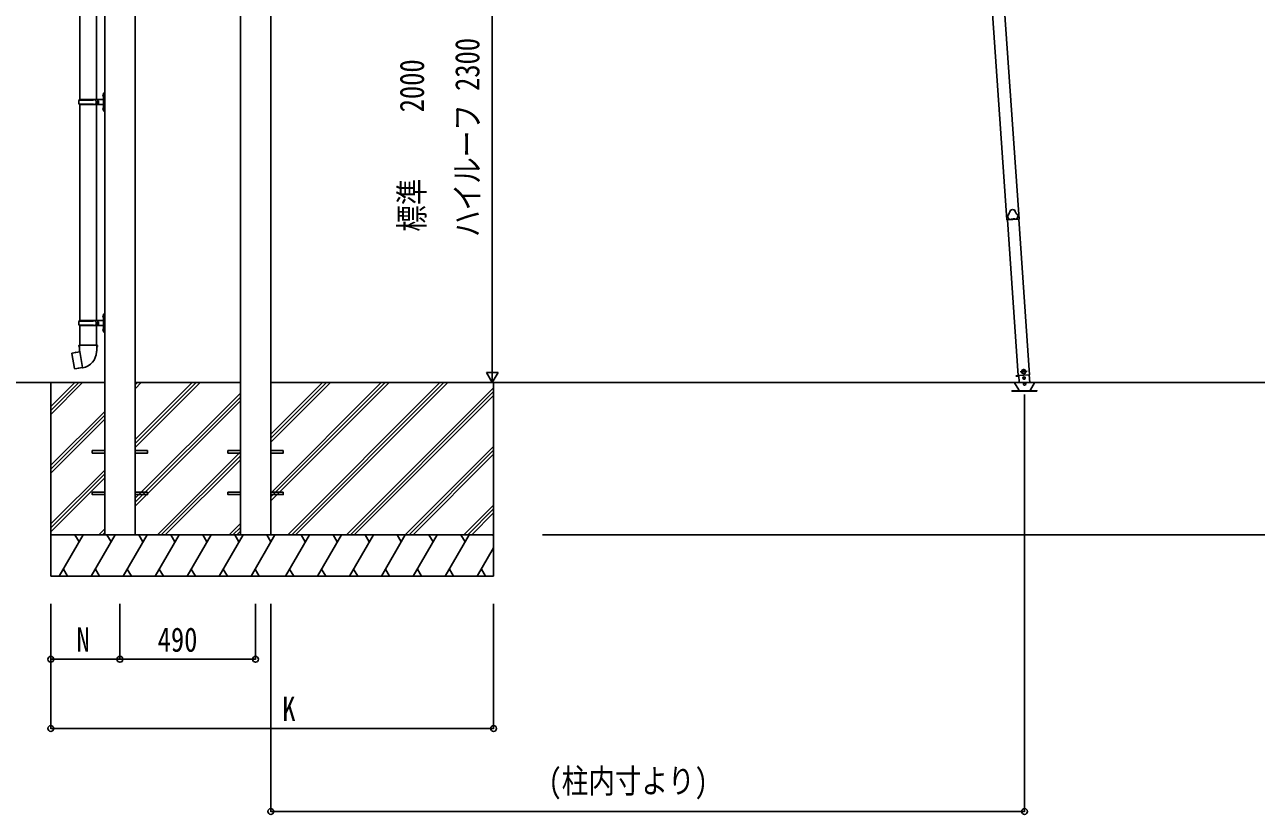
# Model space of a CAD drawing. Units: millimetres, scale not verified. Extents: x -27500 to 27500, y -20000 to 20000.
# Drawn here: x -11058 to -6608, y 9094 to 11948 of the extents above; entities that cross this region are included whole.
import ezdxf
from ezdxf.enums import TextEntityAlignment as Align

# ---------------------------------------------------------------- set-up
doc = ezdxf.new("R2010")
doc.units = ezdxf.units.MM
doc.header["$LTSCALE"] = 100
for name, color, linetype in [('0-2_YKK_A1', 4, 'Continuous'), ('0-4_YKK_N1', 2, 'Continuous'), ('0-5_YKK_Z1', 7, 'Continuous')]:
    doc.layers.add(name, color=color, linetype=linetype)
doc.styles.add('ＭＳ ゴシック', font='')
doc.styles.get('ＭＳ ゴシック').set_extended_font_data('MS Gothic')

msp = doc.modelspace()

# ---------------------------------------------------------------- linework, layer by layer
at = {"layer": '0-2_YKK_A1'}
for p, q in [((-10768.9, 10104.1), (-10768.9, 12825.4)), ((-10658.9, 10104.1), (-10658.9, 12825.4)), ((-10278.9, 10104.1), (-10278.9, 12859.7)), ((-10168.9, 10104.1), (-10168.9, 12859.7)), ((-10858.8, 12458.3), (-10858.8, 11677.3)), ((-10799.1, 12458.3), (-10799.1, 11677.3)), ((-10861.8, 11675.3), (-10811.5, 11675.3)), ((-10861.8, 11661.3), (-10811.5, 11661.3)), ((-10860.8, 11677.3), (-10774.8, 11677.3)), ((-10860.8, 11677.3), (-10860.8, 11675.3)), ((-10860.8, 11659.3), (-10860.8, 11661.3)), ((-10801.8, 11677.3), (-10801.8, 11672.8)), ((-10801.8, 11672.8), (-10799.8, 11672.8)), ((-10801.8, 11659.3), (-10801.8, 11663.8)), ((-10801.8, 11663.8), (-10799.8, 11663.8)), ((-10799.8, 11672.8), (-10799.8, 11668.3)), ((-10799.8, 11663.8), (-10799.8, 11668.3)), ((-10793.9, 11677.3), (-10793.9, 11668.3)), ((-10793.9, 11672.8), (-10790.9, 11672.8)), ((-10793.9, 11659.3), (-10793.9, 11668.3)), ((-10793.9, 11663.8), (-10790.9, 11663.8)), ((-10790.9, 11672.8), (-10790.9, 11668.3)), ((-10790.9, 11663.8), (-10790.9, 11668.3)), ((-10775.2, 11694.5), (-10773.1, 11693.5)), ((-10773.9, 11696.5), (-10773.3, 11696.5)), ((-10773.9, 11696.5), (-10773.9, 11688.2)), ((-10773.9, 11688.2), (-10773.3, 11688.2)), ((-10773.3, 11696.5), (-10773.3, 11688.2)), ((-10773.3, 11696.5), (-10772.9, 11696.1)), ((-10773.3, 11688.2), (-10772.9, 11688.6)), ((-10773.1, 11693.5), (-10772.5, 11692.3)), ((-10772.9, 11700.3), (-10769.9, 11701.8)), ((-10772.9, 11700.3), (-10772.9, 11668.3)), ((-10772.9, 11696.1), (-10772.9, 11688.6)), ((-10772.9, 11636.3), (-10772.9, 11668.3)), ((-10769.9, 11701.8), (-10769.9, 11668.3)), ((-10769.9, 11701.8), (-10768.9, 11701.8)), ((-10769.9, 11634.8), (-10769.9, 11668.3)), ((-10768.9, 11701.8), (-10768.9, 11668.3)), ((-10768.9, 11634.8), (-10768.9, 11668.3)), ((-10860.8, 11659.3), (-10774.8, 11659.3)), ((-10858.8, 11659.2), (-10858.8, 10878.3)), ((-10799.1, 11659.2), (-10799.1, 10878.3)), ((-10775.2, 11646.5), (-10773.1, 11645.5)), ((-10773.9, 11648.5), (-10773.3, 11648.5)), ((-10773.9, 11648.5), (-10773.9, 11640.2)), ((-10773.9, 11640.2), (-10773.3, 11640.2)), ((-10773.3, 11648.5), (-10773.3, 11640.2)), ((-10773.3, 11648.5), (-10772.9, 11648.1)), ((-10773.3, 11640.2), (-10772.9, 11640.6)), ((-10773.1, 11645.5), (-10772.5, 11644.3)), ((-10772.9, 11648.1), (-10772.9, 11640.6)), ((-10772.9, 11636.3), (-10769.9, 11634.8)), ((-10769.9, 11634.8), (-10768.9, 11634.8)), ((-7468.2, 10680), (-7507.6, 11242.7)), ((-7466.7, 11245.6), (-7427.3, 10682.9)), ((-10861.8, 10876.3), (-10811.5, 10876.3)), ((-10861.8, 10862.3), (-10811.5, 10862.3)), ((-10860.8, 10878.3), (-10774.8, 10878.3)), ((-10860.8, 10878.3), (-10860.8, 10876.3)), ((-10860.8, 10860.3), (-10860.8, 10862.3)), ((-10860.8, 10860.3), (-10774.8, 10860.3)), ((-10858.8, 10860.3), (-10858.8, 10789.3)), ((-10801.8, 10878.3), (-10801.8, 10873.8)), ((-10801.8, 10873.8), (-10799.8, 10873.8)), ((-10801.8, 10860.3), (-10801.8, 10864.8)), ((-10801.8, 10864.8), (-10799.8, 10864.8)), ((-10799.8, 10873.8), (-10799.8, 10869.3)), ((-10799.8, 10864.8), (-10799.8, 10869.3)), ((-10799.1, 10860.3), (-10799.1, 10789.3)), ((-10793.9, 10878.3), (-10793.9, 10869.3)), ((-10793.9, 10873.8), (-10790.9, 10873.8)), ((-10793.9, 10860.3), (-10793.9, 10869.3)), ((-10793.9, 10864.8), (-10790.9, 10864.8)), ((-10790.9, 10873.8), (-10790.9, 10869.3)), ((-10790.9, 10864.8), (-10790.9, 10869.3)), ((-10775.2, 10895.5), (-10773.1, 10894.5)), ((-10773.9, 10897.5), (-10773.3, 10897.5)), ((-10773.9, 10897.5), (-10773.9, 10889.2)), ((-10773.9, 10889.2), (-10773.3, 10889.2)), ((-10773.3, 10897.5), (-10773.3, 10889.2)), ((-10773.3, 10897.5), (-10772.9, 10897.1)), ((-10773.3, 10889.2), (-10772.9, 10889.6)), ((-10773.1, 10894.5), (-10772.5, 10893.3)), ((-10772.9, 10901.3), (-10769.9, 10902.8)), ((-10772.9, 10901.3), (-10772.9, 10869.3)), ((-10772.9, 10897.1), (-10772.9, 10889.6)), ((-10772.9, 10837.3), (-10772.9, 10869.3)), ((-10769.9, 10902.8), (-10769.9, 10869.3)), ((-10769.9, 10902.8), (-10768.9, 10902.8)), ((-10769.9, 10835.8), (-10769.9, 10869.3)), ((-10768.9, 10902.8), (-10768.9, 10869.3)), ((-10768.9, 10835.8), (-10768.9, 10869.3)), ((-10775.2, 10847.5), (-10773.1, 10846.5)), ((-10773.9, 10849.5), (-10773.3, 10849.5)), ((-10773.9, 10849.5), (-10773.9, 10841.2)), ((-10773.9, 10841.2), (-10773.3, 10841.2)), ((-10773.3, 10849.5), (-10773.3, 10841.2)), ((-10773.3, 10849.5), (-10772.9, 10849.1)), ((-10773.3, 10841.2), (-10772.9, 10841.6)), ((-10773.1, 10846.5), (-10772.5, 10845.3)), ((-10772.9, 10849.1), (-10772.9, 10841.6)), ((-10772.9, 10837.3), (-10769.9, 10835.8)), ((-10769.9, 10835.8), (-10768.9, 10835.8)), ((-10860.7, 10789.3), (-10862.8, 10788.5)), ((-10862.8, 10788.5), (-10862.8, 10784.9)), ((-10862.8, 10784.9), (-10860.6, 10784.1)), ((-10860.7, 10789.3), (-10828.8, 10789.3)), ((-10860.7, 10789.3), (-10860.6, 10784.1)), ((-10860.6, 10784.1), (-10860.3, 10769.3)), ((-10797, 10789.3), (-10828.8, 10789.3)), ((-10794.8, 10784.9), (-10797.1, 10784.1)), ((-10797, 10789.3), (-10794.8, 10788.5)), ((-10794.9, 10788.5), (-10794.9, 10784.9)), ((-10887.3, 10760.8), (-10888.1, 10759.6)), ((-10888.1, 10759.6), (-10878.5, 10705.1)), ((-10859.4, 10766.1), (-10887.3, 10760.8)), ((-10874.6, 10763.4), (-10874.8, 10763.2)), ((-10860.3, 10769.3), (-10859, 10767.3)), ((-10859.2, 10767.1), (-10859.2, 10766.4)), ((-10849.1, 10708.8), (-10859.2, 10766.2)), ((-10859, 10767.3), (-10859, 10767.3)), ((-10797.3, 10769.3), (-10798.7, 10767.3)), ((-10798.7, 10767.3), (-10798.7, 10765.2)), ((-10864.5, 10706.2), (-10864.7, 10706.3)), ((-10848.8, 10708), (-10849, 10708.7)), ((-7468.2, 10680), (-7427.3, 10682.9)), ((-7461.2, 10693.6), (-7436.2, 10695.3)), ((-7449.2, 10701.3), (-7455.4, 10697.1)), ((-7442.5, 10698), (-7449.2, 10701.3)), ((-7426.8, 10655.2), (-7428.7, 10682.8)), ((-7405.5, 10655.2), (-7485.5, 10655.2)), ((-7485.5, 10654.2), (-7485.5, 10655.2)), ((-7466.8, 10628.2), (-7481.5, 10653.7)), ((-7476.7, 10679.1), (-7466.8, 10679.8)), ((-7476.7, 10679.1), (-7476.5, 10677.1)), ((-7466.7, 10677.8), (-7476.5, 10677.1)), ((-7466.8, 10680.1), (-7465.1, 10655.6)), ((-7441.4, 10671.3), (-7453.4, 10670.4)), ((-7447.8, 10676.8), (-7447, 10664.9)), ((-7409.5, 10653.7), (-7424.2, 10628.2)), ((-7405.5, 10654.2), (-7405.5, 10655.2)), ((-7405.5, 10655.2), (-7405.5, 10654.2)), ((-10813.9, 10408.8), (-10768.9, 10408.8)), ((-10613.9, 10408.8), (-10658.9, 10408.8)), ((-10323.9, 10408.8), (-10278.9, 10408.8)), ((-10123.9, 10408.8), (-10168.9, 10408.8)), ((-10813.9, 10258.8), (-10768.9, 10258.8)), ((-10613.9, 10258.8), (-10658.9, 10258.8)), ((-10323.9, 10258.8), (-10278.9, 10258.8)), ((-10123.9, 10258.8), (-10168.9, 10258.8))]:
    msp.add_line(p, q, dxfattribs=at)
for points in [[(-7620.7, 12838.7), (-7576.8, 12841.8), (-7465.2, 11245.7)], [(-7620.7, 12838.7), (-7509.1, 11242.6), (-7465.2, 11245.7)], [(-10775.2, 11690.2), (-10773.1, 11691.2), (-10772.5, 11692.3)], [(-10775.2, 11642.2), (-10773.1, 11643.2), (-10772.5, 11644.3)], [(-10775.2, 10891.2), (-10773.1, 10892.2), (-10772.5, 10893.3)], [(-10775.2, 10843.2), (-10773.1, 10844.2), (-10772.5, 10845.3)], [(-10797, 10789.3), (-10797.1, 10784.1), (-10797.3, 10769.3)], [(-10872.3, 10763.6), (-10872.6, 10763.8), (-10874.6, 10763.4)], [(-10849.3, 10708.9), (-10877.3, 10704.3), (-10878.5, 10705.1)], [(-10862.3, 10706.7), (-10862.5, 10706.5), (-10864.5, 10706.2)], [(-7455.4, 10697.7), (-7454.9, 10690.2), (-7448.2, 10686.9), (-7441.9, 10691.1), (-7442.5, 10698.6)], [(-7405.5, 10654.2), (-7485.5, 10654.2), (-7485.5, 10655.2)], [(-7449.5, 10649.5), (-7450, 10649.5), (-7450, 10649), (-7449.5, 10649)], [(-10813.9, 10408.8), (-10813.9, 10399.8), (-10768.9, 10399.8)], [(-10613.9, 10408.8), (-10613.9, 10399.8), (-10658.9, 10399.8)], [(-10323.9, 10408.8), (-10323.9, 10399.8), (-10278.9, 10399.8)], [(-10123.9, 10408.8), (-10123.9, 10399.8), (-10168.9, 10399.8)], [(-10813.9, 10258.8), (-10813.9, 10249.8), (-10768.9, 10249.8)], [(-10613.9, 10258.8), (-10613.9, 10249.8), (-10658.9, 10249.8)], [(-10323.9, 10258.8), (-10323.9, 10249.8), (-10278.9, 10249.8)], [(-10123.9, 10258.8), (-10123.9, 10249.8), (-10168.9, 10249.8)]]:
    msp.add_lwpolyline(points, dxfattribs=at)
msp.add_lwpolyline([(-7400.8, 10623.2), (-7400.8, 10625.2), (-7490.8, 10625.2), (-7490.8, 10623.2)], close=True, dxfattribs=at)
for centre, radius in [((-7448.7, 10693.8), 7.7), ((-7448.7, 10693.8), 6.5), ((-7447.4, 10670.9), 4), ((-7445.5, 10649.2), 4)]:
    msp.add_circle(centre, radius, dxfattribs=at)
for centre, radius, start, end in [((-10813.1, 11668.3), 49.2, 171.8288, 180), ((-10813.1, 11668.3), 49.2, 180, 188.1713), ((-10811.5, 11677.3), 2, 270, 360), ((-10811.5, 11659.3), 2, 0.0001, 90), ((-10769.6, 11692.3), 6, 136.2176, 223.7824), ((-10774.9, 11679.3), 2, 270, 360), ((-10769.6, 11644.3), 6, 136.2176, 223.7824), ((-10774.9, 11657.3), 2, 0.0001, 90), ((-7545.8, 11288.2), 50, 320.3041, 347.6959), ((-7488.2, 11260.1), 19.5, 71.3801, 116.6199), ((-7435.1, 11296), 50, 200.3041, 227.6959), ((-7488.2, 11260.1), 19.5, 191.3801, 236.6199), ((-7483.8, 11196.2), 50, 80.3041, 107.6959), ((-7488.2, 11260.1), 19.5, 311.3801, 356.6199), ((-10813.1, 10869.3), 49.2, 171.8288, 180), ((-10813.1, 10869.3), 49.2, 180, 188.1713), ((-10811.5, 10878.3), 2, 270, 360), ((-10811.5, 10860.3), 2, 0.0001, 90), ((-10769.6, 10893.3), 6, 136.2176, 223.7824), ((-10774.9, 10880.3), 2, 270, 360), ((-10774.9, 10858.3), 2, 0.0001, 90), ((-10769.6, 10845.3), 6, 136.2176, 223.7824), ((-10859.5, 10766.4), 0.3, 280.6684, 0), ((-10859, 10767.1), 0.2, 100, 180), ((-10859, 10767.3), 60.3, 279.9694, 358), ((-10849.3, 10708.6), 0.3, 20, 99.3316), ((-10848.6, 10708.1), 0.2, 200, 279.9694), ((-7482.4, 10653.2), 1, 30, 90), ((-7445.5, 10649.2), 4.25, 183.3723, 176.6277), ((-7408.6, 10653.2), 1, 90, 150), ((-7461.6, 10631.2), 6, 210, 270), ((-7429.4, 10631.2), 6, 270, 330)]:
    msp.add_arc(centre, radius, start, end, dxfattribs=at)
at = {"layer": '0-4_YKK_N1'}
for p, q in [((-9368.9, 12611.8), (-9368.9, 10696.8)), ((-9368.9, 10654.3), (-9368.9, 10727.9)), ((-9368.9, 10654.3), (-9390.1, 10691.1)), ((-9347.6, 10691.1), (-9390.1, 10691.1)), ((-9368.9, 10654.3), (-9347.6, 10691.1)), ((-10101.9, 10654.3), (-9367.9, 10654.3)), ((-7445.5, 10611), (-7445.5, 9103.3)), ((-9186.9, 10104.3), (-5646.4, 10104.3)), ((-10963.9, 9854.3), (-10963.9, 9653.3)), ((-10963.9, 9854.3), (-10963.9, 9403.3)), ((-10713.9, 9854.3), (-10713.9, 9653.3)), ((-10713.9, 9854.3), (-10713.9, 9653.3)), ((-10223.9, 9854.3), (-10223.9, 9653.3)), ((-10168.9, 9854.3), (-10168.9, 9103.3)), ((-9363.9, 9854.3), (-9363.9, 9403.3)), ((-10713.9, 9654.3), (-10963.9, 9654.3)), ((-10713.9, 9654.3), (-10223.9, 9654.3)), ((-10963.9, 9404.3), (-9363.9, 9404.3)), ((-7445.5, 9104.3), (-10168.9, 9104.3))]:
    msp.add_line(p, q, dxfattribs=at)
for centre in [(-10963.9, 9654.3), (-10713.9, 9654.3), (-10713.9, 9654.3), (-10223.9, 9654.3), (-10963.9, 9404.3), (-9363.9, 9404.3), (-10168.9, 9104.3), (-7445.5, 9104.3)]:
    msp.add_circle(centre, 10.6, dxfattribs=at)
at = {"layer": '0-5_YKK_Z1'}
for p, q in [((-11799.4, 10654.2), (-10768.9, 10654.3)), ((-10963.9, 10654.3), (-10963.9, 9954.3)), ((-10963.9, 10539.3), (-10848.9, 10654.3)), ((-10963.9, 10553.5), (-10863, 10654.3)), ((-10963.9, 10567.6), (-10877.2, 10654.3)), ((-10658.9, 10654.3), (-10278.9, 10654.3)), ((-10658.9, 10448.3), (-10452.9, 10654.3)), ((-10658.9, 10434.2), (-10438.7, 10654.3)), ((-10658.9, 10420.1), (-10424.6, 10654.3)), ((-10658.9, 10632.2), (-10636.7, 10654.3)), ((-10658.9, 10646.3), (-10650.9, 10654.3)), ((-10168.9, 10654.3), (-6549.4, 10654.2)), ((-10168.9, 10255.2), (-9769.8, 10654.3)), ((-10168.9, 10241.1), (-9755.6, 10654.3)), ((-10168.9, 10226.9), (-9741.5, 10654.3)), ((-10168.9, 10467.4), (-9981.9, 10654.3)), ((-10168.9, 10453.2), (-9967.8, 10654.3)), ((-10168.9, 10439.1), (-9953.6, 10654.3)), ((-10107.6, 10104.3), (-9557.6, 10654.3)), ((-10093.5, 10104.3), (-9543.5, 10654.3)), ((-10079.4, 10104.3), (-9529.4, 10654.3)), ((-9363.9, 10654.3), (-9363.9, 9954.3)), ((-10658.9, 10236.2), (-10278.9, 10616.2)), ((-10658.9, 10222.1), (-10278.9, 10602.1)), ((-9895.5, 10104.3), (-9363.9, 10636)), ((-9881.4, 10104.3), (-9363.9, 10621.8)), ((-9867.2, 10104.3), (-9363.9, 10607.7)), ((-10963.9, 10355.5), (-10768.9, 10550.5)), ((-10658.9, 10207.9), (-10278.9, 10587.9)), ((-10963.9, 10341.3), (-10768.9, 10536.3)), ((-10963.9, 10327.2), (-10768.9, 10522.2)), ((-9683.4, 10104.3), (-9363.9, 10423.8)), ((-10578.6, 10104.3), (-10278.9, 10404.1)), ((-10564.5, 10104.3), (-10278.9, 10389.9)), ((-10550.3, 10104.3), (-10278.9, 10375.8)), ((-9669.2, 10104.3), (-9363.9, 10409.7)), ((-9655.1, 10104.3), (-9363.9, 10395.5)), ((-10963.9, 10143.3), (-10768.9, 10338.3)), ((-10963.9, 10129.2), (-10768.9, 10324.2)), ((-10963.9, 10115.1), (-10768.9, 10310.1)), ((-9471.2, 10104.3), (-9363.9, 10211.7)), ((-9457.1, 10104.3), (-9363.9, 10197.6)), ((-9443, 10104.3), (-9363.9, 10183.4)), ((-9363.9, 10104.3), (-10963.9, 10104.3)), ((-10963.9, 10101.3), (-10962.1, 10104.3)), ((-10933.3, 9954.3), (-10846.7, 10104.3)), ((-10861.7, 10078.3), (-10876.7, 10104.3)), ((-10817.8, 9954.3), (-10731.2, 10104.3)), ((-10790.8, 10104.3), (-10768.9, 10126.2)), ((-10776.6, 10104.3), (-10768.9, 10112.1)), ((-10658.9, 10104.3), (-10768.9, 10104.3)), ((-10658.9, 10104.1), (-10768.9, 10104.1)), ((-10746.2, 10078.3), (-10761.2, 10104.3)), ((-10702.3, 9954.3), (-10615.7, 10104.3)), ((-10630.7, 10078.3), (-10645.7, 10104.3)), ((-10586.9, 9954.3), (-10500.2, 10104.3)), ((-10515.2, 10078.3), (-10530.3, 10104.3)), ((-10471.4, 9954.3), (-10384.8, 10104.3)), ((-10399.8, 10078.3), (-10414.8, 10104.3)), ((-10355.9, 9954.3), (-10269.3, 10104.3)), ((-10319.8, 10104.3), (-10278.9, 10145.2)), ((-10305.6, 10104.3), (-10278.9, 10131.1)), ((-10284.3, 10078.3), (-10299.3, 10104.3)), ((-10291.5, 10104.3), (-10278.9, 10116.9)), ((-10168.9, 10104.3), (-10278.9, 10104.3)), ((-10168.9, 10104.1), (-10278.9, 10104.1)), ((-10240.4, 9954.3), (-10153.8, 10104.3)), ((-10168.8, 10078.3), (-10183.8, 10104.3)), ((-10115.9, 9954.3), (-10029.3, 10104.3)), ((-10044.3, 10078.3), (-10059.3, 10104.3)), ((-10000.4, 9954.3), (-9913.8, 10104.3)), ((-9928.8, 10078.3), (-9943.8, 10104.3)), ((-9884.9, 9954.3), (-9798.3, 10104.3)), ((-9813.3, 10078.3), (-9828.3, 10104.3)), ((-9769.5, 9954.3), (-9682.9, 10104.3)), ((-9697.9, 10078.3), (-9712.9, 10104.3)), ((-9654, 9954.3), (-9567.4, 10104.3)), ((-9582.4, 10078.3), (-9597.4, 10104.3)), ((-9538.5, 9954.3), (-9451.9, 10104.3)), ((-9466.9, 10078.3), (-9481.9, 10104.3)), ((-9363.9, 10099.9), (-9366.4, 10104.3)), ((-9423, 9954.3), (-9363.9, 10056.8)), ((-10918.3, 9980.3), (-10903.3, 9954.3)), ((-10802.8, 9980.3), (-10787.8, 9954.3)), ((-10687.3, 9980.3), (-10672.3, 9954.3)), ((-10571.9, 9980.3), (-10556.9, 9954.3)), ((-10456.4, 9980.3), (-10441.4, 9954.3)), ((-10340.9, 9980.3), (-10325.9, 9954.3)), ((-10225.4, 9980.3), (-10210.4, 9954.3)), ((-10100.9, 9980.3), (-10085.9, 9954.3)), ((-9985.4, 9980.3), (-9970.4, 9954.3)), ((-9869.9, 9980.3), (-9854.9, 9954.3)), ((-9754.5, 9980.3), (-9739.5, 9954.3)), ((-9639, 9980.3), (-9624, 9954.3)), ((-9523.5, 9980.3), (-9508.5, 9954.3)), ((-9408, 9980.3), (-9393, 9954.3)), ((-10963.9, 9954.3), (-9363.9, 9954.3))]:
    msp.add_line(p, q, dxfattribs=at)

# ---------------------------------------------------------------- texts
at = {"layer": '0-4_YKK_N1', "style": 'ＭＳ ゴシック', "width": 0.8}
for s, p in [('ハイルーフ 2300', (-9388.9, 11180.7)), ('標準     2000', (-9588.9, 11199.9))]:
    msp.add_text(s, height=87.98, rotation=90, dxfattribs=at).set_placement(p, align=Align.BOTTOM_LEFT)
for s, height, p in [('N', 88, (-10870.9, 9655.1)), ('490', 87.98, (-10577.7, 9655.1)), ('K', 88, (-10127.4, 9405.1)), ('(柱内寸より)', 87.98, (-9165.6, 9144.3))]:
    msp.add_text(s, height=height, dxfattribs=at).set_placement(p, align=Align.BOTTOM_LEFT)

doc.saveas('drawing.dxf')
